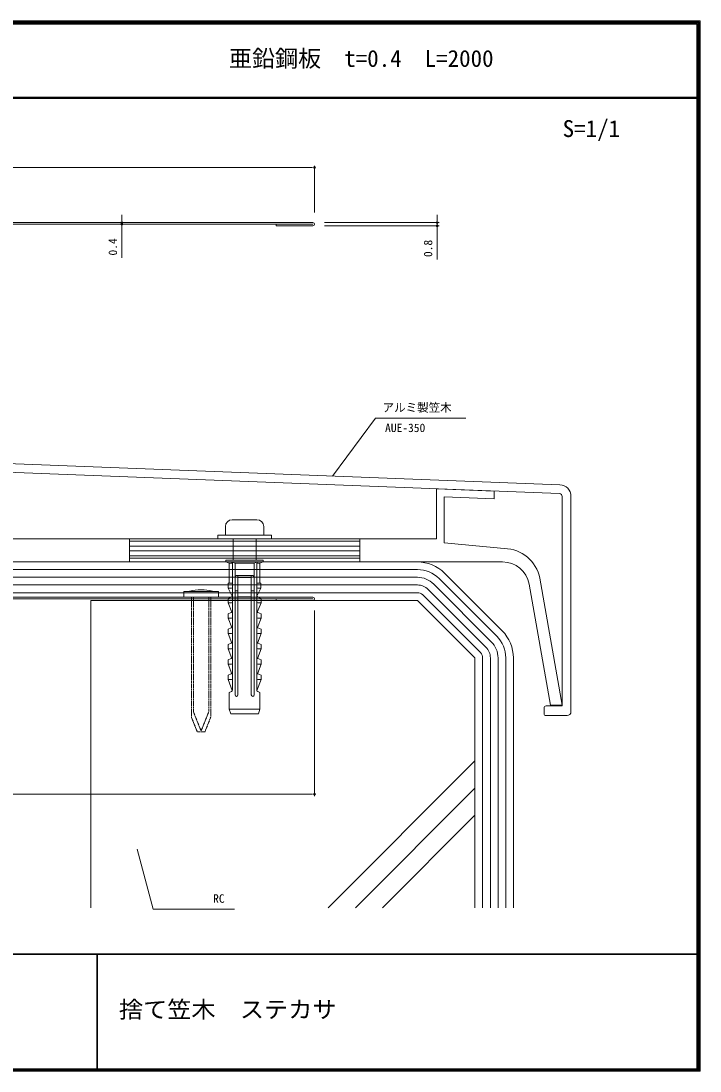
# Model space of a CAD drawing. Units: millimetres, scale not verified. Extents: x -201 to 201, y -137 to 137.
# Drawn here: x 24 to 200.8, y -136.7 to 136.6 of the extents above; entities that cross this region are included whole.
import ezdxf
from ezdxf.enums import TextEntityAlignment as Align

# ---------------------------------------------------------------- set-up
doc = ezdxf.new("R2010")
doc.units = ezdxf.units.MM
doc.header["$LTSCALE"] = 0.5
doc.linetypes.add('USER4', pattern=[0.25, 0.125, -0.125])
for name, color, linetype, lineweight in [('0-0_0', 7, 'Continuous', 18), ('0-4_笠木', 3, 'Continuous', 18), ('0-5_アンカー', 4, 'Continuous', 18), ('0-6_寸法', 4, 'Continuous', 18), ('0-7_笠木受ＢＫＴ', 6, 'Continuous', 18), ('0-8_101', 7, 'USER4', 18), ('0-9_金物', 2, 'Continuous', 18), ('0-A_躯体', 4, 'Continuous', 18), ('0-B_防水', 5, 'Continuous', 18), ('0-C_GREEN', 3, 'Continuous', 18), ('0-D_2-1寸法', 7, 'Continuous', 18)]:
    doc.layers.add(name, color=color, linetype=linetype, lineweight=lineweight)
doc.styles.add('ＭＳ ゴシック', font='')
doc.styles.get('ＭＳ ゴシック').set_extended_font_data('MS Gothic')

msp = doc.modelspace()

# ---------------------------------------------------------------- linework, layer by layer
at = {"layer": '0-0_0'}
for p, q in [((99.8775, 98.4607), (99.3775, 98.4607)), ((50.2442, 84.6376), (50.2442, 85.1376)), ((132.3272, 84.6376), (132.3272, 85.1376)), ((50.2442, 83.2376), (50.2442, 82.7376)), ((132.3272, 82.8376), (132.3272, 82.3376)), ((99.8775, -64.6487), (99.3775, -64.6487))]:
    msp.add_line(p, q, dxfattribs=at)
for centre, start, end in [((100.3775, 98.4607), 0, 180), ((100.3775, 98.4607), 180, 0), ((50.2442, 84.1376), 90, 270), ((50.2442, 83.7376), 90, 270), ((50.2442, 84.1376), 270, 90), ((50.2442, 83.7376), 270, 90), ((132.3272, 84.1376), 90, 270), ((132.3272, 83.3376), 90, 270), ((132.3272, 84.1376), 270, 90), ((132.3272, 83.3376), 270, 90), ((100.3775, -64.6487), 0, 180), ((100.3775, -64.6487), 180, 0)]:
    msp.add_arc(centre, 0.25, start, end, dxfattribs=at)
at = {"layer": '0-4_笠木'}
for p, q in [((-180.4338, 29.1885), (164.2932, 15.8918)), ((-180.5225, 26.8902), (164.1775, 13.5946)), ((164.8775, -41.6904), (164.8775, 12.8671)), ((167.1775, -43.1904), (167.1775, 12.8941)), ((160.1775, -43.6904), (160.1775, -42.1904)), ((160.6775, -41.6904), (164.8775, -41.6904)), ((160.6775, -44.1904), (166.1775, -44.1904))]:
    msp.add_line(p, q, dxfattribs=at)
msp.add_lwpolyline([(52.1775, 1.8096), (112.1775, 1.8096), (112.1775, -3.1904), (52.1775, -3.1904)], close=True, dxfattribs=at)
for centre, radius, start, end in [((164.1775, 12.8941), 3, 0, 87.79111), ((164.1775, 12.8941), 0.7, 357.79111, 90), ((160.6775, -42.1904), 0.5, 90, 180), ((160.6775, -43.6904), 0.5, 180, 270), ((166.1775, -43.1904), 1, 270, 0)]:
    msp.add_arc(centre, radius, start, end, dxfattribs=at)
at = {"layer": '0-5_アンカー'}
for p, q in [((85.3775, 6.8096), (78.9775, 6.8096)), ((75.1775, 2.8096), (89.1775, 2.8096)), ((77.1775, 5.0096), (77.1775, 2.8096)), ((87.1775, 2.8096), (87.1775, 5.0096)), ((89.1775, 2.8096), (89.1775, 1.8096)), ((79.1775, 1.8096), (79.1775, -3.6904)), ((85.1775, 1.8096), (85.1775, -3.6904)), ((77.3279, -3.6904), (87.0422, -3.6904)), ((77.3279, -3.6904), (77.3279, -4.1904)), ((77.3279, -4.1904), (87.0422, -4.1904)), ((77.3279, -4.1904), (78.185, -4.5475)), ((78.185, -4.5475), (79.035, -4.5475)), ((78.185, -9.6904), (78.185, -4.5475)), ((78.785, -4.1904), (79.035, -4.5475)), ((78.785, -4.1904), (79.685, -4.5475)), ((79.035, -37.4564), (79.035, -4.5475)), ((79.685, -4.5475), (84.685, -4.5475)), ((79.685, -38.8154), (79.685, -4.5475)), ((85.585, -4.1904), (84.685, -4.5475)), ((84.685, -38.8154), (84.685, -4.5475)), ((85.585, -4.1904), (85.335, -4.5475)), ((85.335, -37.4564), (85.335, -4.5475)), ((85.335, -4.5475), (86.185, -4.5475)), ((87.0422, -4.1904), (86.185, -4.5475)), ((86.185, -9.6904), (86.185, -4.5475)), ((87.0422, -4.1904), (87.0422, -3.6904)), ((80.2564, -7.6904), (84.1136, -7.6904)), ((80.435, -38.8154), (80.435, -7.6904)), ((83.935, -38.8154), (83.935, -7.6904)), ((80.435, -8.2618), (83.935, -8.2618)), ((78.7191, -13.36), (77.885, -13.6904)), ((78.735, -11.0297), (77.935, -11.0297)), ((78.9796, -13.1239), (77.935, -11.0297)), ((79.685, -11.6904), (80.435, -11.6904)), ((79.685, -12.1904), (80.435, -12.1904)), ((80.435, -13.2618), (83.935, -13.2618)), ((84.685, -11.6904), (83.935, -11.6904)), ((84.685, -12.1904), (83.935, -12.1904)), ((85.3904, -13.1239), (86.435, -11.0297)), ((85.635, -11.0297), (86.435, -11.0297)), ((85.6509, -13.36), (86.485, -13.6904)), ((77.885, -14.8332), (77.885, -13.6904)), ((78.735, -14.8332), (77.885, -14.8332)), ((78.8809, -17.2562), (77.885, -14.8332)), ((85.4891, -17.2562), (86.485, -14.8332)), ((85.635, -14.8332), (86.485, -14.8332)), ((86.485, -14.8332), (86.485, -13.6904)), ((78.7191, -17.36), (77.885, -17.6904)), ((77.885, -18.8332), (77.885, -17.6904)), ((78.735, -18.8332), (77.885, -18.8332)), ((78.8387, -21.2924), (77.885, -18.8332)), ((85.5314, -21.2924), (86.485, -18.8332)), ((85.635, -18.8332), (86.485, -18.8332)), ((85.6509, -17.36), (86.485, -17.6904)), ((86.485, -18.8332), (86.485, -17.6904)), ((78.7191, -21.36), (77.885, -21.6904)), ((77.885, -22.8332), (77.885, -21.6904)), ((85.6509, -21.36), (86.485, -21.6904)), ((86.485, -22.8332), (86.485, -21.6904)), ((78.735, -22.8332), (77.885, -22.8332)), ((78.8387, -25.2924), (77.885, -22.8332)), ((85.5314, -25.2924), (86.485, -22.8332)), ((85.635, -22.8332), (86.485, -22.8332)), ((78.7191, -25.36), (77.885, -25.6904)), ((77.885, -26.8332), (77.885, -25.6904)), ((78.735, -26.8332), (77.885, -26.8332)), ((78.8387, -29.2924), (77.885, -26.8332)), ((85.5314, -29.2924), (86.485, -26.8332)), ((85.635, -26.8332), (86.485, -26.8332)), ((85.6509, -25.36), (86.485, -25.6904)), ((86.485, -26.8332), (86.485, -25.6904)), ((78.7191, -29.36), (77.885, -29.6904)), ((77.885, -30.8332), (77.885, -29.6904)), ((85.6509, -29.36), (86.485, -29.6904)), ((86.485, -30.8332), (86.485, -29.6904)), ((78.735, -30.8332), (77.885, -30.8332)), ((78.8387, -33.2924), (77.885, -30.8332)), ((85.5314, -33.2924), (86.485, -30.8332)), ((85.635, -30.8332), (86.485, -30.8332)), ((78.7191, -33.36), (77.885, -33.6904)), ((77.885, -34.8332), (77.885, -33.6904)), ((78.735, -34.8332), (77.885, -34.8332)), ((78.986, -37.6723), (77.885, -34.8332)), ((85.384, -37.6723), (86.485, -34.8332)), ((85.635, -34.8332), (86.485, -34.8332)), ((85.6509, -33.36), (86.485, -33.6904)), ((86.485, -34.8332), (86.485, -33.6904)), ((78.185, -38.1904), (78.7586, -37.9036)), ((78.185, -42.5475), (78.185, -38.1904)), ((86.185, -38.1904), (85.6114, -37.9036)), ((86.185, -42.5475), (86.185, -38.1904)), ((78.185, -42.5475), (86.185, -42.5475)), ((78.185, -42.5475), (78.5775, -43.6904)), ((78.5775, -43.6904), (85.7925, -43.6904)), ((85.7925, -43.6904), (86.185, -42.5475))]:
    msp.add_line(p, q, dxfattribs=at)
for points in [[(75.1775, 2.8096), (75.1775, 1.8096), (89.1775, 1.8096)], [(77.935, -11.0297), (77.935, -9.6904), (79.035, -9.6904)], [(86.435, -11.0297), (86.435, -9.6904), (85.335, -9.6904)]]:
    msp.add_lwpolyline(points, dxfattribs=at)
for centre, radius, start, end in [((78.9775, 5.0096), 1.8, 90, 180), ((85.3775, 5.0096), 1.8, 0, 90), ((80.2564, -8.2618), 0.5714, 90, 180), ((84.1136, -8.2618), 0.5714, 0, 90), ((78.735, -10.7297), 0.3, 270, 0), ((85.635, -10.7297), 0.3, 180, 270), ((78.535, -12.8952), 0.5, 291.60553, 360), ((85.835, -12.8952), 0.5, 180, 248.39447), ((78.735, -14.5332), 0.3, 270, 0), ((85.635, -14.5332), 0.3, 180, 270), ((78.535, -16.8952), 0.5, 291.60553, 360), ((78.735, -18.5332), 0.3, 270, 0), ((85.835, -16.8952), 0.5, 180, 248.39447), ((85.635, -18.5332), 0.3, 180, 270), ((78.535, -20.8952), 0.5, 291.60553, 360), ((85.835, -20.8952), 0.5, 180, 248.39447), ((78.735, -22.5332), 0.3, 270, 0), ((85.635, -22.5332), 0.3, 180, 270), ((78.535, -24.8952), 0.5, 291.60553, 360), ((78.735, -26.5332), 0.3, 270, 0), ((85.835, -24.8952), 0.5, 180, 248.39447), ((85.635, -26.5332), 0.3, 180, 270), ((78.535, -28.8952), 0.5, 291.60553, 360), ((85.835, -28.8952), 0.5, 180, 248.39447), ((78.735, -30.5332), 0.3, 270, 0), ((85.635, -30.5332), 0.3, 180, 270), ((78.535, -32.8952), 0.5, 291.60553, 360), ((78.735, -34.5332), 0.3, 270, 0), ((85.835, -32.8952), 0.5, 180, 248.39447), ((85.635, -34.5332), 0.3, 180, 270), ((78.535, -37.4564), 0.5, 296.56505, 0), ((85.835, -37.4564), 0.5, 180, 243.43495), ((80.06, -38.8154), 0.375, 180, 0), ((84.31, -38.8154), 0.375, 180, 0)]:
    msp.add_arc(centre, radius, start, end, dxfattribs=at)
at = {"layer": '0-6_寸法'}
for p, q in [((112.1775, 1.1837), (52.1775, 1.1837)), ((112.1775, -0.0663), (52.1775, -0.0663)), ((112.1775, -1.3163), (52.1775, -1.3163)), ((112.1775, -2.5663), (52.1775, -2.5663))]:
    msp.add_line(p, q, dxfattribs=at)
at = {"layer": '0-7_笠木受ＢＫＴ'}
for p, q in [((132.1775, 14.8289), (132.1775, 1.8096)), ((132.1775, 14.8289), (147.1775, 14.2503)), ((147.1775, 14.2503), (147.1775, 12.2488)), ((134.1775, 12.7502), (134.1775, 0.78)), ((134.1775, 12.7502), (147.1775, 12.2488)), ((-6.8225, 1.8096), (132.1775, 1.8096)), ((52.1775, -4.1904), (52.1775, 1.8096)), ((112.1775, -4.1904), (112.1775, 1.8096)), ((134.1775, 0.78), (149.8176, -0.7067)), ((-165.0255, -4.1904), (149.3806, -4.1904)), ((156.2742, -9.9748), (161.8312, -41.4904)), ((159.0519, -8.4513), (164.8775, -41.4904)), ((161.8312, -41.4904), (164.8775, -41.4904))]:
    msp.add_line(p, q, dxfattribs=at)
for centre, radius, start, end in [((149.6869, -10.2401), 9.5343, 10.81333, 89.21457), ((149.3806, -11.1904), 7, 10, 90)]:
    msp.add_arc(centre, radius, start, end, dxfattribs=at)
at = {"layer": '0-8_101', "linetype": 'Continuous'}
for p, q in [((66.3482, -11.8904), (66.3482, -13.3904)), ((75.3482, -11.8904), (66.3482, -11.8904)), ((75.3482, -13.3904), (66.3482, -13.3904)), ((75.3482, -11.8904), (75.3482, -13.3904))]:
    msp.add_line(p, q, dxfattribs=at)
at = {"layer": '0-8_101'}
for p, q in [((68.3482, -13.3904), (68.3482, -44.6404)), ((68.8482, -13.3904), (68.8482, -43.1978)), ((72.8482, -13.3904), (72.8482, -43.1978)), ((73.3482, -13.3904), (73.3482, -44.6404)), ((68.3482, -44.6404), (69.8482, -48.3904)), ((71.8482, -48.3904), (73.3482, -44.6404)), ((71.8482, -48.3904), (69.8482, -48.3904))]:
    msp.add_line(p, q, dxfattribs=at)
msp.add_lwpolyline([(68.8482, -43.1978), (70.8482, -48.1978), (72.8482, -43.1978)], dxfattribs=at)
at = {"layer": '0-8_101', "linetype": 'Continuous'}
msp.add_ellipse((70.8482, -11.8904), major_axis=(-3, 0), ratio=0.143529, start_param=3.14159265, end_param=6.28318531, dxfattribs=at)
at = {"layer": '0-9_金物'}
for p, q in [((99.9775, 84.1376), (-166.2225, 84.1376)), ((99.9775, 83.7376), (-166.2225, 83.7376)), ((90.3775, 83.7376), (90.3775, 83.3376)), ((99.9775, 83.3376), (90.3775, 83.3376)), ((99.9775, -13.3904), (-166.2225, -13.3904)), ((99.9775, -13.7904), (-166.2225, -13.7904)), ((90.3775, -13.7904), (90.3775, -14.1904)), ((99.9775, -14.1904), (90.3775, -14.1904))]:
    msp.add_line(p, q, dxfattribs=at)
for centre in [(99.9775, 83.7376), (99.9775, -13.7904)]:
    msp.add_arc(centre, 0.4, 270, 90, dxfattribs=at)
at = {"layer": '0-A_躯体'}
for p, q in [((127.1775, -14.1904), (42.1775, -14.1904)), ((42.1775, -14.1904), (42.1775, -94.1904)), ((127.1775, -14.1904), (142.1775, -29.1904)), ((142.1775, -29.1904), (142.1775, -94.1904)), ((103.9542, -94.1904), (142.1775, -55.9671)), ((111.0253, -94.1904), (142.1775, -63.0381)), ((118.0964, -94.1904), (142.1775, -70.1092))]:
    msp.add_line(p, q, dxfattribs=at)
at = {"layer": '0-B_防水'}
for p, q in [((127.1775, -4.1904), (-152.8225, -4.1904)), ((127.1775, -6.1904), (-152.8225, -6.1904)), ((127.1775, -8.1904), (-152.8225, -8.1904)), ((134.2486, -7.1193), (149.2486, -22.1193)), ((127.1775, -10.1904), (-152.8225, -10.1904)), ((131.4202, -9.9477), (146.4202, -24.9477)), ((132.8344, -8.5335), (147.8344, -23.5335)), ((127.1775, -12.1904), (-152.8225, -12.1904)), ((128.5917, -12.7762), (143.5917, -27.7762)), ((130.006, -11.362), (145.006, -26.362)), ((144.1775, -29.1904), (144.1775, -94.1904)), ((146.1775, -29.1904), (146.1775, -94.1904)), ((148.1775, -29.1904), (148.1775, -94.1904)), ((150.1775, -29.1904), (150.1775, -94.1904)), ((152.1775, -29.1904), (152.1775, -94.1904))]:
    msp.add_line(p, q, dxfattribs=at)
for centre, radius, start, end in [((127.1775, -14.1904), 10, 45, 90), ((127.1775, -14.1904), 8, 45, 90), ((127.1775, -14.1904), 6, 45, 90), ((127.1775, -14.1904), 4, 45, 90), ((127.1775, -14.1904), 2, 45, 90), ((142.1775, -29.1904), 8, 0, 45), ((142.1775, -29.1904), 10, 0, 45), ((142.1775, -29.1904), 4, 0, 45), ((142.1775, -29.1904), 6, 0, 45), ((142.1775, -29.1904), 2, 0, 45)]:
    msp.add_arc(centre, radius, start, end, dxfattribs=at)
at = {"layer": '0-C_GREEN'}
for p, q in [((200.7769, 136.6243), (-200.6231, 136.6243)), ((200.5769, 136.4243), (-200.4731, 136.4243)), ((200.3769, 136.2243), (-200.3231, 136.2243)), ((200.1769, 136.0243), (-200.1731, 136.0243)), ((199.9769, 135.8243), (-200.0231, 135.8243)), ((199.9769, 135.8243), (199.9769, -136.1054)), ((200.1769, 136.0243), (200.1769, -136.2554)), ((200.3769, 136.2243), (200.3769, -136.4054)), ((200.5769, 136.4243), (200.5769, -136.5554)), ((200.7769, 136.6243), (200.7769, -136.7054)), ((199.9769, 116.8243), (-200.1731, 116.8243)), ((199.9769, 116.6243), (-200.1731, 116.6243)), ((199.9769, 116.4243), (-200.1731, 116.4243)), ((-200.3231, -106.2054), (199.9769, -106.2054)), ((-200.3231, -106.4054), (199.9769, -106.4054)), ((43.6769, -106.4054), (43.6769, -136.4054)), ((43.8769, -106.4054), (43.8769, -136.4054))]:
    msp.add_line(p, q, dxfattribs=at)
for points in [[(-200.6231, 136.6243), (-200.6231, -136.7054), (200.7769, -136.7054)], [(-200.4731, 136.4243), (-200.4731, -136.5554), (200.5769, -136.5554)], [(-200.3231, 136.2243), (-200.3231, -136.4054), (200.3769, -136.4054)], [(-200.1731, 136.0243), (-200.1731, -136.2554), (200.1769, -136.2554)], [(-200.0231, 135.8243), (-200.0231, -136.1054), (199.9769, -136.1054)]]:
    msp.add_lwpolyline(points, dxfattribs=at)
at = {"layer": '0-D_2-1寸法'}
for p, q in [((-165.6225, 98.4607), (99.3775, 98.4607)), ((100.3775, 86.7376), (100.3775, 98.9607)), ((50.2442, 85.1376), (50.2442, 86.1376)), ((132.3272, 85.1376), (132.3272, 86.1376)), ((32.7259, 84.1376), (50.7442, 84.1376)), ((32.7259, 83.7376), (50.7442, 83.7376)), ((50.2442, 83.7376), (50.2442, 84.1376)), ((50.2442, 82.7376), (50.2442, 81.7376)), ((102.9775, 84.1376), (132.8272, 84.1376)), ((102.9775, 83.3376), (132.8272, 83.3376)), ((132.3272, 83.3376), (132.3272, 84.1376)), ((132.3272, 82.3376), (132.3272, 81.3376)), ((116.2323, 33.2409), (105.0617, 18.1765)), ((116.2323, 33.2409), (139.7663, 33.2409)), ((100.3775, -16.7904), (100.3775, -65.1487)), ((-165.6225, -64.6487), (99.3775, -64.6487)), ((58.3647, -94.571), (54.184, -78.9683)), ((58.3647, -94.571), (79.5576, -94.571))]:
    msp.add_line(p, q, dxfattribs=at)
for points in [[(50.2442, 74.9481), (50.2442, 83.7376), (50.2442, 84.1376)], [(132.3272, 74.5478), (132.3272, 83.3376), (132.3272, 84.1376)]]:
    msp.add_lwpolyline(points, dxfattribs=at)

# ---------------------------------------------------------------- texts
at = {"layer": '0-C_GREEN', "color": 7, "style": 'ＭＳ ゴシック'}
for s, p in [('亜鉛鋼板\u3000t=0.4  L=2000', (78.1162, 123.3576)), ('S=1/1', (165.007, 105.0968))]:
    msp.add_text(s, height=4.399, dxfattribs=at).set_placement(p, align=Align.BOTTOM_LEFT)
at = {"layer": '0-C_GREEN', "color": 7, "style": 'ＭＳ ゴシック', "width": 1.05}
msp.add_text('捨て笠木\u3000ステカサ', height=4.399, dxfattribs=at).set_placement((49.4395, -124.2036), align=Align.BOTTOM_LEFT)
at = {"layer": '0-D_2-1寸法', "style": 'ＭＳ ゴシック'}
for s, p in [('0.4', (49.6192, 75.5731)), ('0.8', (131.7022, 75.1728))]:
    msp.add_text(s, height=2.199, rotation=90, dxfattribs=at).set_placement(p, align=Align.BOTTOM_LEFT)
for s, p in [('アルミ製笠木', (118.1097, 34.2409)), ('AUE-350', (118.7597, 28.964)), ('RC', (73.9785, -93.571))]:
    msp.add_text(s, height=2.199, dxfattribs=at).set_placement(p, align=Align.BOTTOM_LEFT)

doc.saveas('drawing.dxf')
